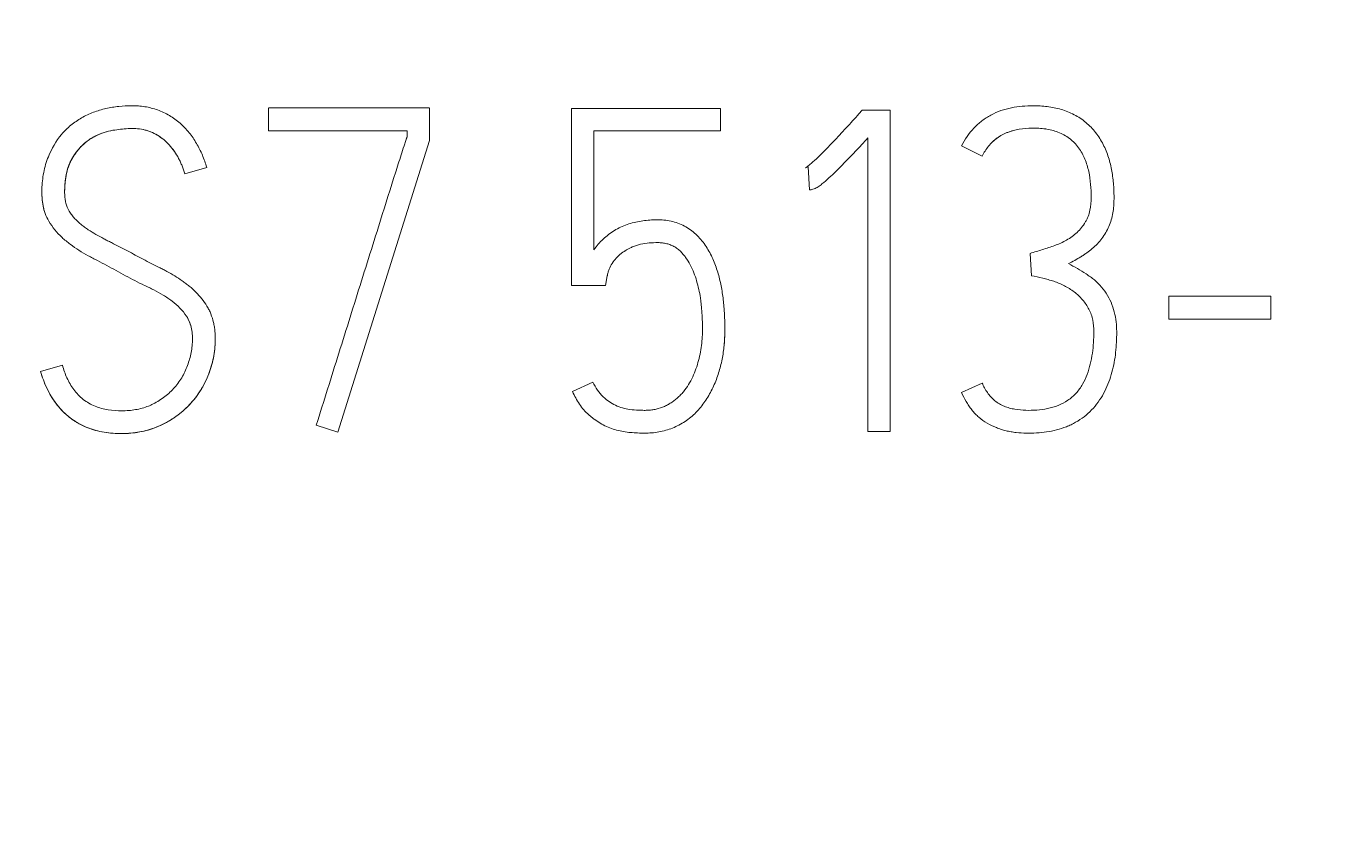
# Model space of a CAD drawing. Header units: millimetres. Extents: x 41350 to 54029, y 25852 to 34717.
# Drawn here: x 46887.43 to 46893.94, y 33558.84 to 33562.87 of the extents above; entities that cross this region are included whole.
import ezdxf

# ---------------------------------------------------------------- set-up
doc = ezdxf.new("R2010")
doc.units = ezdxf.units.MM
doc.set_wipeout_variables(frame=1)
doc.layers.add('! NO PLOT !', color=7, linetype='Continuous', true_color=0xff75dd, plot=False)
doc.layers.add('SI-ORMAR-Oprema', color=30, linetype='Continuous', lineweight=5)

# ---------------------------------------------------------------- blocks, each defined once
blk = doc.blocks.new('6ES7513-1AM03-0AB0')
blk.add_wipeout([(-17.4, 66.85), (17.4, 66.85), (17.4, -80.15), (-17.4, -80.15)]).dxf.layer = 'SI-ORMAR-Oprema'
at = {"layer": 'SI-ORMAR-Oprema', "linetype": 'Continuous'}
for p, q in [((-8.1592, 61.2523), (-7.3605, 61.2523)), ((-8.1592, 61.139), (-8.1592, 61.2521)), ((-7.3605, 61.2521), (-7.3605, 61.0902)), ((-6.6544, 61.25), (-5.9156, 61.25)), ((-6.6544, 60.3709), (-6.6544, 61.2499)), ((-5.9156, 61.2499), (-5.9156, 61.139)), ((-5.2274, 61.2233), (-5.2118, 61.2412)), ((-5.2118, 61.2412), (-5.072, 61.2412)), ((-5.072, 61.2411), (-5.072, 59.6476)), ((-8.9319, 61.1414), (-8.9319, 61.1414)), ((-8.1592, 61.1392), (-7.4714, 61.1392)), ((-7.4714, 61.1392), (-8.1592, 61.1392)), ((-7.4714, 61.1078), (-7.4714, 61.139)), ((-6.5436, 61.1392), (-5.9156, 61.1392)), ((-5.9156, 61.1392), (-6.5436, 61.1392)), ((-6.5436, 61.139), (-6.5436, 60.5484)), ((-5.1829, 59.6476), (-5.1829, 61.1036)), ((-4.4316, 61.147), (-4.4316, 61.147)), ((-8.652, 61.0693), (-8.652, 61.0693)), ((-7.8153, 59.6435), (-7.3605, 61.0904)), ((-7.3605, 61.0904), (-7.8153, 59.6435)), ((-4.7179, 61.0637), (-4.6159, 61.0127)), ((-4.6159, 61.0127), (-4.7179, 61.0637)), ((-4.7179, 61.0637), (-4.7179, 61.0637)), ((-4.6159, 61.0127), (-4.6159, 61.0127)), ((-8.5746, 60.9259), (-8.4657, 60.9571)), ((-8.4657, 60.9571), (-8.5746, 60.9259)), ((-8.5746, 60.9259), (-8.5746, 60.9259)), ((-8.4657, 60.9571), (-8.4657, 60.9571)), ((-5.4936, 60.9548), (-5.4803, 60.9594)), ((-5.4803, 60.9594), (-5.4936, 60.9548)), ((-5.4936, 60.9548), (-5.4936, 60.9548)), ((-5.4735, 60.8463), (-5.4803, 60.9594)), ((-5.4803, 60.9594), (-5.4803, 60.9594)), ((-5.4735, 60.8463), (-5.4657, 60.8469)), ((-5.4504, 60.8505), (-5.4504, 60.8505)), ((-9.2846, 60.8329), (-9.2846, 60.8329)), ((-3.9612, 60.8086), (-3.9612, 60.8086)), ((-9.2501, 60.6909), (-9.2501, 60.6909)), ((-4.3717, 60.4201), (-4.3782, 60.5309)), ((-6.4682, 60.452), (-6.4682, 60.452)), ((-6.4324, 60.5075), (-6.4324, 60.5075)), ((-6.4857, 60.371), (-6.477, 60.4198)), ((-6.477, 60.4198), (-6.4857, 60.371)), ((-6.477, 60.4198), (-6.477, 60.4198)), ((-6.6544, 60.371), (-6.4857, 60.371)), ((-6.4857, 60.371), (-6.6544, 60.371)), ((-6.4857, 60.371), (-6.4857, 60.371)), ((-3.6892, 60.318), (-3.1833, 60.318)), ((-3.6892, 60.2048), (-3.6892, 60.3179)), ((-3.1833, 60.3179), (-3.1833, 60.2048)), ((-8.5665, 60.2192), (-8.5665, 60.2192)), ((-3.1833, 60.2049), (-3.6892, 60.2049)), ((-3.6892, 60.2049), (-3.1833, 60.2049)), ((-5.8935, 60.1558), (-5.8935, 60.1558)), ((-3.9478, 60.1383), (-3.9478, 60.1383)), ((-8.4235, 60.1048), (-8.4235, 60.1048)), ((-9.2911, 59.9452), (-9.1825, 59.976)), ((-9.2911, 59.9452), (-9.2911, 59.9452)), ((-6.6499, 59.8454), (-6.5482, 59.8919)), ((-4.7179, 59.8408), (-4.6159, 59.8873)), ((-6.6499, 59.8454), (-6.6499, 59.8454)), ((-4.7179, 59.8408), (-4.7179, 59.8408)), ((-7.9219, 59.6789), (-7.8153, 59.6435)), ((-7.8153, 59.6435), (-7.9219, 59.6789)), ((-7.9219, 59.6789), (-7.9219, 59.6789)), ((-7.8153, 59.6435), (-7.8153, 59.6435)), ((-5.072, 59.6477), (-5.1829, 59.6477)), ((-5.1829, 59.6477), (-5.072, 59.6477))]:
    blk.add_line(p, q, dxfattribs=at)
for points, knots in [([(-9.2524, 61.0104), (-9.2361, 61.0506), (-9.2147, 61.0878), (-9.1796, 61.1292), (-9.1722, 61.1372), (-9.1569, 61.1524), (-9.1489, 61.1596), (-9.1242, 61.1802), (-9.1065, 61.1924), (-9.0782, 61.2086), (-9.0685, 61.2136), (-9.0488, 61.2228), (-9.0388, 61.227), (-9.0085, 61.2384), (-8.9877, 61.2446), (-8.9452, 61.2543), (-8.9238, 61.2577), (-8.8809, 61.2622), (-8.8594, 61.2633), (-8.8271, 61.2634), (-8.8163, 61.263), (-8.7947, 61.2614), (-8.7838, 61.2602), (-8.7514, 61.2551), (-8.7304, 61.2498), (-8.6998, 61.2389), (-8.6898, 61.2348), (-8.6701, 61.2255), (-8.6604, 61.2204), (-8.6323, 61.2037), (-8.6149, 61.1909), (-8.5824, 61.1624), (-8.5672, 61.1465), (-8.5399, 61.1129), (-8.5277, 61.0951), (-8.5113, 61.0671), (-8.5062, 61.0575), (-8.4965, 61.038), (-8.492, 61.0282), (-8.4793, 60.9983), (-8.472, 60.9779), (-8.4657, 60.9571)], [0, 0, 0, 0, 0.125, 0.125, 0.15625, 0.15625, 0.1875, 0.1875, 0.25, 0.25, 0.28125, 0.28125, 0.3125, 0.3125, 0.375, 0.375, 0.4375, 0.4375, 0.5, 0.5, 0.53125, 0.53125, 0.5625, 0.5625, 0.625, 0.625, 0.65625, 0.65625, 0.6875, 0.6875, 0.75, 0.75, 0.8125, 0.8125, 0.875, 0.875, 0.90625, 0.90625, 0.9375, 0.9375, 1, 1, 1, 1]), ([(-4.7179, 61.0637), (-4.7018, 61.096), (-4.6819, 61.1258), (-4.6511, 61.1587), (-4.6446, 61.1651), (-4.6312, 61.1772), (-4.6105, 61.1944), (-4.5879, 61.2088), (-4.5562, 61.2257), (-4.5394, 61.233), (-4.5054, 61.2448), (-4.488, 61.2494), (-4.4529, 61.2567), (-4.435, 61.2592), (-4.3989, 61.2626), (-4.3808, 61.2633), (-4.3626, 61.2633)], [0, 0, 0, 0, 0.25, 0.25, 0.3125, 0.3125, 0.375, 0.5, 0.5, 0.625, 0.625, 0.75, 0.75, 0.875, 0.875, 1, 1, 1, 1]), ([(-4.3626, 61.2633), (-4.3391, 61.2633), (-4.3158, 61.262), (-4.2696, 61.2562), (-4.2467, 61.2516), (-4.2129, 61.2416), (-4.2017, 61.2378), (-4.18, 61.2291), (-4.1589, 61.2194), (-4.1388, 61.2076), (-4.1193, 61.1946), (-4.1098, 61.1875), (-4.0829, 61.165), (-4.0668, 61.1483), (-4.0452, 61.1208), (-4.0384, 61.1112), (-4.0259, 61.0915), (-4.0201, 61.0814), (-4.0043, 61.0503), (-3.9956, 61.0287), (-3.9814, 60.9842), (-3.976, 60.9617), (-3.9679, 60.9162), (-3.9651, 60.8933), (-3.9625, 60.8588), (-3.9619, 60.8472), (-3.9612, 60.824), (-3.9611, 60.8124), (-3.9615, 60.7775), (-3.9631, 60.7545), (-3.9689, 60.7202), (-3.9714, 60.7088), (-3.9779, 60.6863), (-3.982, 60.6755), (-3.9912, 60.6543), (-3.9963, 60.6439), (-4.0079, 60.6238), (-4.0143, 60.614), (-4.0284, 60.5954), (-4.036, 60.5866), (-4.052, 60.5699), (-4.0604, 60.5618), (-4.0781, 60.5466), (-4.0873, 60.5394), (-4.1017, 60.5294), (-4.1065, 60.5262), (-4.1164, 60.5199), (-4.1411, 60.5046), (-4.1665, 60.4904), (-4.1874, 60.4799)], [0, 0, 0, 0, 0.0625, 0.0625, 0.125, 0.125, 0.15625, 0.15625, 0.1875, 0.21875, 0.21875, 0.25, 0.25, 0.3125, 0.3125, 0.34375, 0.34375, 0.375, 0.375, 0.4375, 0.4375, 0.5, 0.5, 0.5625, 0.5625, 0.59375, 0.59375, 0.625, 0.625, 0.6875, 0.6875, 0.71875, 0.71875, 0.75, 0.75, 0.78125, 0.78125, 0.8125, 0.8125, 0.84375, 0.84375, 0.875, 0.875, 0.90625, 0.90625, 0.921875, 0.921875, 0.9375, 1, 1, 1, 1]), ([(-5.4936, 60.9548), (-5.4902, 60.9569), (-5.487, 60.9593), (-5.4808, 60.9641), (-5.4715, 60.9715), (-5.4626, 60.9792), (-5.4448, 60.9948), (-5.4332, 61.0055), (-5.3992, 61.0385), (-5.3773, 61.0612), (-5.3339, 61.107), (-5.3125, 61.1302), (-5.2697, 61.1765), (-5.2484, 61.1998), (-5.2274, 61.2233)], [0, 0, 0, 0, 0.03125, 0.03125, 0.0625, 0.125, 0.125, 0.25, 0.25, 0.5, 0.5, 0.75, 0.75, 1, 1, 1, 1]), ([(-8.9319, 61.1414), (-8.9611, 61.1367), (-8.9889, 61.1276), (-9.0219, 61.1112), (-9.0284, 61.1077), (-9.041, 61.1004), (-9.0471, 61.0965), (-9.065, 61.084), (-9.0761, 61.0746), (-9.0917, 61.0591), (-9.0967, 61.0537), (-9.1062, 61.0425), (-9.1153, 61.0311), (-9.1235, 61.019), (-9.1314, 61.0068), (-9.1351, 61.0005), (-9.142, 60.9876), (-9.1451, 60.9809), (-9.1507, 60.9673), (-9.1532, 60.9604), (-9.1597, 60.9396), (-9.163, 60.9255), (-9.1679, 60.8967), (-9.1695, 60.8821), (-9.1709, 60.8602), (-9.1712, 60.853), (-9.1715, 60.8384), (-9.1716, 60.8311), (-9.171, 60.8166), (-9.1704, 60.8093), (-9.1684, 60.7948), (-9.167, 60.7875), (-9.1614, 60.7661), (-9.1559, 60.7526), (-9.1447, 60.7337), (-9.1405, 60.7275), (-9.1316, 60.7157), (-9.1176, 60.6987), (-9.1015, 60.6836), (-9.0844, 60.6696), (-9.0784, 60.6651), (-9.0663, 60.6565), (-9.048, 60.644), (-9.0167, 60.6246), (-8.9908, 60.6105), (-8.9711, 60.6004), (-8.9645, 60.5971), (-8.9513, 60.5906), (-8.9183, 60.5741), (-8.8856, 60.5572), (-8.8466, 60.5363), (-8.8336, 60.5293), (-8.8077, 60.5153), (-8.7687, 60.4945), (-8.7293, 60.4743), (-8.6962, 60.4579), (-8.6896, 60.4547), (-8.6764, 60.448), (-8.6568, 60.4378), (-8.6249, 60.4195), (-8.5941, 60.3994), (-8.5761, 60.3864), (-8.5642, 60.3776), (-8.5584, 60.3731), (-8.5295, 60.3497), (-8.5087, 60.3288), (-8.4814, 60.294), (-8.4729, 60.2817), (-8.4614, 60.2628), (-8.4577, 60.2565), (-8.4511, 60.2435), (-8.4421, 60.2236), (-8.4356, 60.2026), (-8.4307, 60.1811), (-8.4293, 60.1737), (-8.4269, 60.1592), (-8.426, 60.1519), (-8.4239, 60.13), (-8.4234, 60.1154), (-8.4236, 60.0861), (-8.4245, 60.0715), (-8.4275, 60.0422), (-8.4298, 60.0275), (-8.4356, 59.9987), (-8.4391, 59.9845), (-8.4475, 59.9564), (-8.4523, 59.9426), (-8.4631, 59.9152), (-8.4691, 59.9016), (-8.489, 59.8623), (-8.5045, 59.8375), (-8.5312, 59.8028), (-8.5407, 59.7916), (-8.5609, 59.7701), (-8.5716, 59.7598), (-8.6049, 59.7308), (-8.6288, 59.7138), (-8.667, 59.6916), (-8.6802, 59.6847), (-8.707, 59.6721), (-8.7206, 59.6665), (-8.7621, 59.6521), (-8.7907, 59.6455), (-8.8346, 59.6394), (-8.8494, 59.6381), (-8.8789, 59.6366), (-8.8937, 59.6365), (-8.9231, 59.6374), (-8.9378, 59.6384), (-8.9671, 59.6418), (-8.9818, 59.6442), (-9.0252, 59.6537), (-9.0531, 59.663), (-9.0931, 59.6819), (-9.1061, 59.6892), (-9.131, 59.7051), (-9.1429, 59.7137), (-9.1655, 59.7324), (-9.1762, 59.7424), (-9.1964, 59.7638), (-9.206, 59.7752), (-9.2325, 59.8105), (-9.2474, 59.8358), (-9.2663, 59.8758), (-9.272, 59.8894), (-9.2823, 59.917), (-9.2869, 59.931), (-9.2911, 59.9452)], [0, 0, 0, 0, 0.03125, 0.03125, 0.039063, 0.039063, 0.046875, 0.046875, 0.0625, 0.0625, 0.070313, 0.070313, 0.078125, 0.085938, 0.085938, 0.09375, 0.09375, 0.101563, 0.101563, 0.109375, 0.109375, 0.125, 0.125, 0.140625, 0.140625, 0.148438, 0.148438, 0.15625, 0.15625, 0.164063, 0.164063, 0.171875, 0.171875, 0.1875, 0.1875, 0.195313, 0.195313, 0.203125, 0.21875, 0.21875, 0.226563, 0.226563, 0.234375, 0.25, 0.265625, 0.265625, 0.273438, 0.273438, 0.28125, 0.3125, 0.3125, 0.328125, 0.328125, 0.34375, 0.375, 0.375, 0.382813, 0.382813, 0.390625, 0.40625, 0.421875, 0.429688, 0.429688, 0.4375, 0.4375, 0.46875, 0.46875, 0.484375, 0.484375, 0.492188, 0.492188, 0.5, 0.515625, 0.515625, 0.523438, 0.523438, 0.53125, 0.53125, 0.546875, 0.546875, 0.5625, 0.5625, 0.578125, 0.578125, 0.59375, 0.59375, 0.609375, 0.609375, 0.625, 0.625, 0.65625, 0.65625, 0.671875, 0.671875, 0.6875, 0.6875, 0.71875, 0.71875, 0.734375, 0.734375, 0.75, 0.75, 0.78125, 0.78125, 0.796875, 0.796875, 0.8125, 0.8125, 0.828125, 0.828125, 0.84375, 0.84375, 0.875, 0.875, 0.890625, 0.890625, 0.90625, 0.90625, 0.921875, 0.921875, 0.9375, 0.9375, 0.96875, 0.96875, 0.984375, 0.984375, 1, 1, 1, 1]), ([(-9.1715, 60.833), (-9.1715, 60.8355), (-9.1715, 60.8379), (-9.1713, 60.8477), (-9.1711, 60.8551), (-9.1699, 60.8772), (-9.1685, 60.8919), (-9.1639, 60.9209), (-9.1608, 60.9353), (-9.1544, 60.9566), (-9.152, 60.9637), (-9.1466, 60.9775), (-9.1436, 60.9842), (-9.137, 60.9973), (-9.1333, 61.0036), (-9.1255, 61.0161), (-9.1214, 61.0222), (-9.1127, 61.0342), (-9.1081, 61.0401), (-9.0986, 61.0515), (-9.0838, 61.0679), (-9.0671, 61.0823), (-9.049, 61.0953), (-9.0427, 61.0993), (-9.0299, 61.1069), (-9.0103, 61.1176), (-8.9897, 61.1262), (-8.9614, 61.1355), (-8.9467, 61.139), (-8.9319, 61.1414)], [0, 0, 0, 0, 0.01697, 0.01697, 0.068709, 0.068709, 0.172185, 0.172185, 0.275662, 0.275662, 0.327401, 0.327401, 0.379139, 0.379139, 0.430877, 0.430877, 0.482616, 0.482616, 0.534354, 0.534354, 0.586093, 0.68957, 0.68957, 0.741308, 0.741308, 0.793046, 0.896523, 0.896523, 1, 1, 1, 1]), ([(-8.652, 61.0693), (-8.6693, 61.0881), (-8.6891, 61.1038), (-8.7164, 61.1202), (-8.722, 61.1233), (-8.7332, 61.1291), (-8.739, 61.1318), (-8.7565, 61.1388), (-8.7685, 61.1423), (-8.7933, 61.1474), (-8.8061, 61.149), (-8.8314, 61.1504), (-8.844, 61.1503), (-8.8692, 61.149), (-8.8818, 61.1479), (-8.9068, 61.145), (-8.9194, 61.1433), (-8.9319, 61.1414)], [0, 0, 0, 0, 0.25, 0.25, 0.3125, 0.3125, 0.375, 0.375, 0.5, 0.5, 0.625, 0.625, 0.75, 0.75, 0.875, 0.875, 1, 1, 1, 1]), ([(-8.9319, 61.1414), (-8.9193, 61.1433), (-8.9067, 61.145), (-8.8815, 61.1479), (-8.8688, 61.149), (-8.8434, 61.1503), (-8.8307, 61.1504), (-8.8055, 61.1489), (-8.793, 61.1474), (-8.7745, 61.1436), (-8.7683, 61.142), (-8.7561, 61.1384), (-8.75, 61.1363), (-8.7325, 61.1292), (-8.7214, 61.1232), (-8.7, 61.1103), (-8.6896, 61.1031), (-8.6698, 61.0872), (-8.6606, 61.0786), (-8.652, 61.0693)], [0, 0, 0, 0, 0.125, 0.125, 0.25, 0.25, 0.375, 0.375, 0.5, 0.5, 0.5625, 0.5625, 0.625, 0.625, 0.75, 0.75, 0.875, 0.875, 1, 1, 1, 1]), ([(-7.9219, 59.6789), (-7.8844, 59.798), (-7.8471, 59.9172), (-7.7725, 60.1555), (-7.7352, 60.2747), (-7.6602, 60.5129), (-7.6229, 60.6321), (-7.5667, 60.8107), (-7.548, 60.8703), (-7.5198, 60.9596), (-7.5055, 61.0042), (-7.4888, 61.0562), (-7.4816, 61.0784), (-7.4779, 61.0896), (-7.4767, 61.0933), (-7.4748, 61.0988), (-7.4742, 61.1006), (-7.4732, 61.1034), (-7.4728, 61.1043), (-7.4722, 61.1062), (-7.4718, 61.1071), (-7.4714, 61.1079)], [0, 0, 0, 0, 0.25, 0.25, 0.5, 0.5, 0.75, 0.75, 0.875, 0.875, 0.9375, 0.96875, 0.984375, 0.984375, 0.992187, 0.992187, 0.996094, 0.996094, 0.998047, 0.998047, 1, 1, 1, 1]), ([(-5.1829, 61.1037), (-5.2037, 61.0811), (-5.2247, 61.0585), (-5.2671, 61.0138), (-5.2884, 60.9916), (-5.3318, 60.9478), (-5.3537, 60.9261), (-5.3878, 60.8949), (-5.3993, 60.8847), (-5.4174, 60.8703), (-5.4236, 60.8656), (-5.4332, 60.8592), (-5.4364, 60.8571), (-5.4432, 60.8533), (-5.4466, 60.8516), (-5.4504, 60.8505)], [0, 0, 0, 0, 0.25, 0.25, 0.5, 0.5, 0.75, 0.75, 0.875, 0.875, 0.9375, 0.9375, 0.96875, 0.96875, 1, 1, 1, 1]), ([(-4.4316, 61.147), (-4.4414, 61.1453), (-4.4511, 61.1432), (-4.4703, 61.138), (-4.4798, 61.1349), (-4.4984, 61.1278), (-4.5075, 61.1239), (-4.5248, 61.1145), (-4.5331, 61.1092), (-4.5491, 61.0975), (-4.5568, 61.0911), (-4.5713, 61.0777), (-4.578, 61.0704), (-4.5965, 61.0475), (-4.6069, 61.0304), (-4.6159, 61.0127)], [0, 0, 0, 0, 0.125, 0.125, 0.25, 0.25, 0.375, 0.375, 0.5, 0.5, 0.625, 0.625, 0.75, 0.75, 1, 1, 1, 1]), ([(-4.6159, 61.0127), (-4.6069, 61.0304), (-4.5967, 61.0471), (-4.5783, 61.0701), (-4.5716, 61.0774), (-4.557, 61.091), (-4.5494, 61.0973), (-4.5335, 61.1089), (-4.5253, 61.1143), (-4.5123, 61.1213), (-4.5078, 61.1235), (-4.4987, 61.1276), (-4.494, 61.1295), (-4.4706, 61.1384), (-4.4514, 61.1437), (-4.4316, 61.147)], [0, 0, 0, 0, 0.25, 0.25, 0.375, 0.375, 0.5, 0.5, 0.625, 0.625, 0.6875, 0.6875, 0.75, 0.75, 1, 1, 1, 1]), ([(-4.4316, 61.147), (-4.4101, 61.1502), (-4.3887, 61.1522), (-4.346, 61.1527), (-4.3247, 61.1515), (-4.3021, 61.1482), (-4.3009, 61.148), (-4.2997, 61.1478)], [0, 0, 0, 0, 0.486027, 0.486027, 0.972053, 0.972053, 1, 1, 1, 1]), ([(-4.3782, 60.5309), (-4.3576, 60.537), (-4.3268, 60.5464), (-4.2961, 60.5562), (-4.2757, 60.5628), (-4.2654, 60.566), (-4.2453, 60.5734), (-4.2353, 60.5775), (-4.2158, 60.5865), (-4.2061, 60.5915), (-4.178, 60.6077), (-4.1604, 60.6201), (-4.1368, 60.6424), (-4.1294, 60.6504), (-4.1159, 60.6671), (-4.1097, 60.6759), (-4.1013, 60.6896), (-4.0986, 60.6942), (-4.0938, 60.7039), (-4.0916, 60.7089), (-4.0858, 60.724), (-4.0828, 60.7344), (-4.076, 60.7658), (-4.0743, 60.7875), (-4.0743, 60.8305), (-4.0752, 60.8519), (-4.0791, 60.8945), (-4.0822, 60.9158), (-4.0915, 60.958), (-4.0977, 60.9786), (-4.11, 61.0084), (-4.1147, 61.0182), (-4.1252, 61.0372), (-4.1367, 61.0553), (-4.1506, 61.0717), (-4.162, 61.0834), (-4.166, 61.0871), (-4.1742, 61.0943), (-4.1868, 61.1045), (-4.2003, 61.1132), (-4.2192, 61.1236), (-4.2292, 61.1282), (-4.2596, 61.1399), (-4.2806, 61.145), (-4.3126, 61.1498), (-4.3235, 61.1509), (-4.3452, 61.1523), (-4.356, 61.1526), (-4.3885, 61.1522), (-4.41, 61.1502), (-4.4316, 61.147)], [0, 0, 0, 0, 0.0625, 0.09375, 0.09375, 0.125, 0.125, 0.15625, 0.15625, 0.1875, 0.1875, 0.25, 0.25, 0.28125, 0.28125, 0.3125, 0.3125, 0.328125, 0.328125, 0.34375, 0.34375, 0.375, 0.375, 0.4375, 0.4375, 0.5, 0.5, 0.5625, 0.5625, 0.625, 0.625, 0.65625, 0.65625, 0.6875, 0.71875, 0.71875, 0.734375, 0.734375, 0.75, 0.78125, 0.78125, 0.8125, 0.8125, 0.875, 0.875, 0.90625, 0.90625, 0.9375, 0.9375, 1, 1, 1, 1]), ([(-8.5746, 60.9259), (-8.5784, 60.9391), (-8.583, 60.952), (-8.5908, 60.971), (-8.5936, 60.9772), (-8.5993, 60.9897), (-8.6022, 60.9959), (-8.6117, 61.0141), (-8.6188, 61.0259), (-8.6344, 61.0483), (-8.6429, 61.059), (-8.652, 61.0693)], [0, 0, 0, 0, 0.25, 0.25, 0.375, 0.375, 0.5, 0.5, 0.75, 0.75, 1, 1, 1, 1]), ([(-8.652, 61.0693), (-8.6338, 61.0487), (-8.6179, 61.0262), (-8.6022, 60.9958), (-8.5993, 60.9896), (-8.5935, 60.9772), (-8.5908, 60.9709), (-8.583, 60.952), (-8.5784, 60.9391), (-8.5746, 60.9259)], [0, 0, 0, 0, 0.5, 0.5, 0.625, 0.625, 0.75, 0.75, 1, 1, 1, 1]), ([(-9.2501, 60.6909), (-9.2645, 60.7148), (-9.2735, 60.7406), (-9.2801, 60.7745), (-9.2811, 60.7813), (-9.2828, 60.795), (-9.2834, 60.8019), (-9.2847, 60.8224), (-9.2848, 60.836), (-9.284, 60.8633), (-9.2831, 60.877), (-9.2802, 60.9042), (-9.2782, 60.9179), (-9.2703, 60.9584), (-9.2627, 60.9848), (-9.2524, 61.0104)], [0, 0, 0, 0, 0.25, 0.25, 0.3125, 0.3125, 0.375, 0.375, 0.5, 0.5, 0.625, 0.625, 0.75, 0.75, 1, 1, 1, 1]), ([(-5.4504, 60.8505), (-5.4541, 60.8493), (-5.4579, 60.8483), (-5.4656, 60.8468), (-5.4695, 60.8463), (-5.4735, 60.8463)], [0, 0, 0, 0, 0.5, 0.5, 1, 1, 1, 1]), ([(-9.2846, 60.8331), (-9.2846, 60.825), (-9.2844, 60.8169), (-9.283, 60.7952), (-9.2814, 60.7816), (-9.2775, 60.7613), (-9.2759, 60.7545), (-9.2723, 60.7412), (-9.2702, 60.7346), (-9.2632, 60.7153), (-9.2573, 60.7028), (-9.2501, 60.6909)], [0, 0, 0, 0, 0.164665, 0.164665, 0.44311, 0.44311, 0.582333, 0.582333, 0.721555, 0.721555, 1, 1, 1, 1]), ([(-8.5665, 60.2192), (-8.5861, 60.2485), (-8.6105, 60.2731), (-8.6453, 60.2994), (-8.6525, 60.3045), (-8.6671, 60.3143), (-8.6893, 60.3284), (-8.7123, 60.3412), (-8.7357, 60.3532), (-8.7435, 60.3572), (-8.7593, 60.3648), (-8.7673, 60.3685), (-8.7911, 60.3798), (-8.8227, 60.3953), (-8.8538, 60.4115), (-8.8847, 60.4282), (-8.9, 60.4369), (-8.9461, 60.4624), (-8.9771, 60.4789), (-9.0161, 60.4992), (-9.0239, 60.5032), (-9.0396, 60.5112), (-9.0474, 60.5152), (-9.0705, 60.5278), (-9.1008, 60.5455), (-9.1297, 60.5654), (-9.1579, 60.5865), (-9.1717, 60.5977), (-9.21, 60.6336), (-9.2322, 60.6604), (-9.2501, 60.6909)], [0, 0, 0, 0, 0.125, 0.125, 0.15625, 0.15625, 0.1875, 0.25, 0.25, 0.28125, 0.28125, 0.3125, 0.3125, 0.375, 0.4375, 0.4375, 0.5, 0.5, 0.625, 0.625, 0.65625, 0.65625, 0.6875, 0.6875, 0.75, 0.8125, 0.8125, 0.875, 0.875, 1, 1, 1, 1]), ([(-6.5436, 60.5485), (-6.5301, 60.5679), (-6.5146, 60.5853), (-6.4893, 60.6094), (-6.4804, 60.6169), (-6.4617, 60.6311), (-6.4519, 60.6378), (-6.4317, 60.6501), (-6.4214, 60.6558), (-6.4002, 60.6658), (-6.3893, 60.6701), (-6.3671, 60.6778), (-6.3558, 60.6811), (-6.3328, 60.687), (-6.3212, 60.6894), (-6.2865, 60.695), (-6.2632, 60.6968), (-6.2281, 60.6975), (-6.2164, 60.6974), (-6.1929, 60.6957), (-6.181, 60.6942), (-6.1462, 60.6877), (-6.1238, 60.6806), (-6.081, 60.6599), (-6.0616, 60.6468), (-6.035, 60.6236), (-6.0265, 60.6152), (-6.0108, 60.5977), (-6.0035, 60.5886), (-5.9897, 60.5697), (-5.9833, 60.56), (-5.9713, 60.5399), (-5.9657, 60.5296), (-5.9502, 60.4979), (-5.9415, 60.4763), (-5.9268, 60.4322), (-5.9207, 60.4098), (-5.9107, 60.3644), (-5.9067, 60.3412), (-5.9004, 60.295), (-5.8981, 60.2719), (-5.8949, 60.2256), (-5.894, 60.2024), (-5.8933, 60.1561), (-5.8934, 60.1329), (-5.8958, 60.0865), (-5.8979, 60.0633), (-5.9045, 60.0168), (-5.909, 59.9939), (-5.9204, 59.9488), (-5.9274, 59.9266), (-5.9399, 59.894), (-5.9444, 59.8832), (-5.9542, 59.8618), (-5.9594, 59.8512), (-5.9761, 59.8203), (-5.9885, 59.8006), (-6.0095, 59.7725), (-6.0168, 59.7634), (-6.0326, 59.7459), (-6.0409, 59.7374), (-6.0669, 59.7137), (-6.0857, 59.6997), (-6.1161, 59.6817), (-6.1267, 59.6762), (-6.1481, 59.6663), (-6.1699, 59.6576), (-6.1925, 59.6512), (-6.2154, 59.6459), (-6.2271, 59.6438), (-6.2506, 59.6407), (-6.2623, 59.6397), (-6.2858, 59.6388), (-6.2975, 59.6389), (-6.3208, 59.6396), (-6.3325, 59.6402), (-6.3558, 59.6416), (-6.3674, 59.6423), (-6.3907, 59.6451), (-6.4023, 59.6472), (-6.4255, 59.6525), (-6.4369, 59.6557), (-6.4593, 59.663), (-6.4703, 59.6671), (-6.4917, 59.6767), (-6.5021, 59.6822), (-6.5224, 59.6942), (-6.5323, 59.7008), (-6.5467, 59.7113), (-6.5514, 59.7149), (-6.5606, 59.7222), (-6.5651, 59.7259), (-6.587, 59.7453), (-6.6021, 59.7633), (-6.6288, 59.8028), (-6.64, 59.8237), (-6.6499, 59.8454)], [0, 0, 0, 0, 0.03125, 0.03125, 0.046875, 0.046875, 0.0625, 0.0625, 0.078125, 0.078125, 0.09375, 0.09375, 0.109375, 0.109375, 0.125, 0.125, 0.15625, 0.15625, 0.171875, 0.171875, 0.1875, 0.1875, 0.21875, 0.21875, 0.25, 0.25, 0.265625, 0.265625, 0.28125, 0.28125, 0.296875, 0.296875, 0.3125, 0.3125, 0.34375, 0.34375, 0.375, 0.375, 0.40625, 0.40625, 0.4375, 0.4375, 0.46875, 0.46875, 0.5, 0.5, 0.53125, 0.53125, 0.5625, 0.5625, 0.59375, 0.59375, 0.609375, 0.609375, 0.625, 0.625, 0.65625, 0.65625, 0.671875, 0.671875, 0.6875, 0.6875, 0.71875, 0.71875, 0.734375, 0.734375, 0.75, 0.765625, 0.765625, 0.78125, 0.78125, 0.796875, 0.796875, 0.8125, 0.8125, 0.828125, 0.828125, 0.84375, 0.84375, 0.859375, 0.859375, 0.875, 0.875, 0.890625, 0.890625, 0.90625, 0.90625, 0.921875, 0.921875, 0.929688, 0.929688, 0.9375, 0.9375, 0.96875, 0.96875, 1, 1, 1, 1]), ([(-6.3651, 59.7566), (-6.3507, 59.7547), (-6.3362, 59.7535), (-6.3144, 59.7524), (-6.3072, 59.7522), (-6.2926, 59.752), (-6.2854, 59.752), (-6.2709, 59.7527), (-6.2636, 59.7533), (-6.2491, 59.7552), (-6.2418, 59.7565), (-6.2205, 59.7612), (-6.2067, 59.7657), (-6.1868, 59.7745), (-6.1802, 59.7778), (-6.1675, 59.7851), (-6.1613, 59.789), (-6.1433, 59.8014), (-6.132, 59.8105), (-6.1161, 59.8256), (-6.111, 59.8309), (-6.1012, 59.8417), (-6.0966, 59.8473), (-6.0833, 59.8645), (-6.0754, 59.8766), (-6.061, 59.9018), (-6.0544, 59.9149), (-6.0429, 59.9414), (-6.0378, 59.9548), (-6.0242, 59.9957), (-6.0174, 60.0237), (-6.0079, 60.081), (-6.0053, 60.1096), (-6.0042, 60.1525), (-6.0043, 60.1668), (-6.0051, 60.1954), (-6.0057, 60.2097), (-6.0075, 60.2383), (-6.0086, 60.2526), (-6.0105, 60.2741), (-6.0112, 60.2812), (-6.0128, 60.2955), (-6.0138, 60.3027), (-6.0192, 60.3383), (-6.0255, 60.3664), (-6.0376, 60.4078), (-6.042, 60.4216), (-6.0524, 60.4484), (-6.0643, 60.4743), (-6.0795, 60.4986), (-6.0923, 60.516), (-6.0968, 60.5217), (-6.1061, 60.5328), (-6.1109, 60.5382), (-6.1213, 60.5481), (-6.1269, 60.5527), (-6.1389, 60.5611), (-6.1452, 60.5648), (-6.1581, 60.5711), (-6.1648, 60.5738), (-6.1786, 60.5782), (-6.1857, 60.58), (-6.2001, 60.5825), (-6.2072, 60.5834), (-6.2217, 60.5843), (-6.2289, 60.5843), (-6.2506, 60.584), (-6.2652, 60.5832), (-6.2939, 60.5798), (-6.3081, 60.5773), (-6.3291, 60.5717), (-6.336, 60.5695), (-6.3496, 60.5643), (-6.3562, 60.5613), (-6.3755, 60.5517), (-6.388, 60.5445), (-6.4058, 60.5321), (-6.4116, 60.5276), (-6.4225, 60.5181), (-6.4277, 60.513), (-6.4324, 60.5075)], [0, 0, 0, 0, 0.03125, 0.03125, 0.046875, 0.046875, 0.0625, 0.0625, 0.078125, 0.078125, 0.09375, 0.09375, 0.125, 0.125, 0.140625, 0.140625, 0.15625, 0.15625, 0.1875, 0.1875, 0.203125, 0.203125, 0.21875, 0.21875, 0.25, 0.25, 0.28125, 0.28125, 0.3125, 0.3125, 0.375, 0.375, 0.4375, 0.4375, 0.46875, 0.46875, 0.5, 0.5, 0.53125, 0.53125, 0.546875, 0.546875, 0.5625, 0.5625, 0.625, 0.625, 0.65625, 0.65625, 0.6875, 0.71875, 0.71875, 0.734375, 0.734375, 0.75, 0.75, 0.765625, 0.765625, 0.78125, 0.78125, 0.796875, 0.796875, 0.8125, 0.8125, 0.828125, 0.828125, 0.84375, 0.84375, 0.875, 0.875, 0.90625, 0.90625, 0.921875, 0.921875, 0.9375, 0.9375, 0.96875, 0.96875, 0.984375, 0.984375, 1, 1, 1, 1]), ([(-6.4324, 60.5075), (-6.4227, 60.5187), (-6.4116, 60.528), (-6.396, 60.5389), (-6.3922, 60.5414), (-6.3883, 60.5439)], [0, 0, 0, 0, 0.760167, 0.760167, 1, 1, 1, 1]), ([(-6.4682, 60.452), (-6.47, 60.4467), (-6.4718, 60.4414), (-6.4742, 60.4334), (-6.4749, 60.4307), (-6.4759, 60.4266), (-6.4762, 60.4253), (-6.4767, 60.4226), (-6.477, 60.4212), (-6.477, 60.4198)], [0, 0, 0, 0, 0.5, 0.5, 0.75, 0.75, 0.875, 0.875, 1, 1, 1, 1]), ([(-6.477, 60.4198), (-6.477, 60.4212), (-6.4767, 60.4225), (-6.4762, 60.4253), (-6.4759, 60.4266), (-6.4749, 60.4307), (-6.4742, 60.4334), (-6.4718, 60.4414), (-6.47, 60.4467), (-6.4682, 60.452)], [0, 0, 0, 0, 0.125, 0.125, 0.25, 0.25, 0.5, 0.5, 1, 1, 1, 1]), ([(-6.4324, 60.5075), (-6.4399, 60.4993), (-6.4468, 60.4906), (-6.4591, 60.4722), (-6.4644, 60.4624), (-6.4682, 60.452)], [0, 0, 0, 0, 0.5, 0.5, 1, 1, 1, 1]), ([(-6.4682, 60.452), (-6.4644, 60.4624), (-6.4591, 60.4722), (-6.4468, 60.4906), (-6.4399, 60.4993), (-6.4324, 60.5075)], [0, 0, 0, 0, 0.5, 0.5, 1, 1, 1, 1]), ([(-4.1874, 60.4799), (-4.1573, 60.4642), (-4.128, 60.4473), (-4.0926, 60.4241), (-4.0855, 60.4194), (-4.0718, 60.4095), (-4.0651, 60.4043), (-4.0455, 60.3878), (-4.0336, 60.3759), (-4.0117, 60.3503), (-4.0019, 60.3366), (-3.9845, 60.3073), (-3.9773, 60.2921), (-3.9652, 60.2607), (-3.9603, 60.2446), (-3.9532, 60.2114), (-3.9508, 60.1947), (-3.9487, 60.1696), (-3.9483, 60.1613), (-3.9478, 60.1445), (-3.9478, 60.1361), (-3.9481, 60.111), (-3.9487, 60.0942), (-3.9508, 60.0606), (-3.9524, 60.0438), (-3.9566, 60.0106), (-3.9593, 59.9941), (-3.9693, 59.945), (-3.9785, 59.9128), (-4.004, 59.85), (-4.02, 59.8204), (-4.0497, 59.7795), (-4.0606, 59.7664), (-4.084, 59.742), (-4.1089, 59.7196), (-4.137, 59.7009), (-4.1592, 59.6884), (-4.1668, 59.6844), (-4.1821, 59.6772), (-4.2054, 59.6671), (-4.2295, 59.6593), (-4.2624, 59.6508), (-4.2792, 59.6475), (-4.3294, 59.6401), (-4.363, 59.6384), (-4.4135, 59.6394), (-4.4304, 59.6403), (-4.4557, 59.6431), (-4.4642, 59.6442), (-4.4809, 59.647), (-4.4892, 59.6487), (-4.5056, 59.6527), (-4.5137, 59.6551), (-4.5297, 59.6604), (-4.5376, 59.6633), (-4.5611, 59.6728), (-4.5766, 59.6802), (-4.6056, 59.6972), (-4.6193, 59.7069), (-4.6384, 59.7231), (-4.6446, 59.7288), (-4.6564, 59.7409), (-4.6621, 59.7474), (-4.6699, 59.7573), (-4.6724, 59.7607), (-4.6773, 59.7675), (-4.6796, 59.771), (-4.6864, 59.7816), (-4.6908, 59.7887), (-4.7034, 59.8104), (-4.7112, 59.8253), (-4.7179, 59.8408)], [0, 0, 0, 0, 0.0625, 0.0625, 0.078125, 0.078125, 0.09375, 0.09375, 0.125, 0.125, 0.15625, 0.15625, 0.1875, 0.1875, 0.21875, 0.21875, 0.25, 0.25, 0.265625, 0.265625, 0.28125, 0.28125, 0.3125, 0.3125, 0.34375, 0.34375, 0.375, 0.375, 0.4375, 0.4375, 0.5, 0.5, 0.53125, 0.53125, 0.5625, 0.59375, 0.59375, 0.609375, 0.609375, 0.625, 0.65625, 0.65625, 0.6875, 0.6875, 0.75, 0.75, 0.78125, 0.78125, 0.796875, 0.796875, 0.8125, 0.8125, 0.828125, 0.828125, 0.84375, 0.84375, 0.875, 0.875, 0.90625, 0.90625, 0.921875, 0.921875, 0.9375, 0.9375, 0.945312, 0.945312, 0.953125, 0.953125, 0.96875, 0.96875, 1, 1, 1, 1]), ([(-4.061, 60.1428), (-4.061, 60.162), (-4.0626, 60.1809), (-4.0685, 60.2088), (-4.071, 60.2181), (-4.0774, 60.2362), (-4.0811, 60.2449), (-4.0898, 60.2618), (-4.0948, 60.2698), (-4.1054, 60.2856), (-4.1112, 60.2933), (-4.1297, 60.3152), (-4.1435, 60.3283), (-4.1666, 60.3454), (-4.1746, 60.3507), (-4.1909, 60.3608), (-4.2158, 60.3749), (-4.242, 60.386), (-4.2692, 60.3952), (-4.2784, 60.398), (-4.2968, 60.4034), (-4.3061, 60.4059), (-4.334, 60.413), (-4.3528, 60.417), (-4.3717, 60.4201)], [0, 0, 0, 0, 0.125, 0.125, 0.1875, 0.1875, 0.25, 0.25, 0.3125, 0.3125, 0.375, 0.375, 0.5, 0.5, 0.5625, 0.5625, 0.625, 0.75, 0.75, 0.8125, 0.8125, 0.875, 0.875, 1, 1, 1, 1]), ([(-9.1825, 59.976), (-9.1765, 59.9543), (-9.1691, 59.9332), (-9.1507, 59.8926), (-9.1396, 59.8731), (-9.1124, 59.8367), (-9.0968, 59.8205), (-9.07, 59.7996), (-9.0605, 59.7932), (-9.0409, 59.7819), (-9.0307, 59.7769), (-9.0098, 59.7684), (-8.999, 59.7648), (-8.977, 59.7587), (-8.9659, 59.7564), (-8.9325, 59.751), (-8.91, 59.7496), (-8.876, 59.7499), (-8.8646, 59.7504), (-8.842, 59.7522), (-8.8308, 59.7536), (-8.7976, 59.7592), (-8.7758, 59.7649), (-8.7494, 59.7755), (-8.7441, 59.7778), (-8.7339, 59.7826), (-8.7288, 59.7852), (-8.714, 59.7933), (-8.6947, 59.8049), (-8.6765, 59.8182), (-8.6589, 59.8323), (-8.6503, 59.8399), (-8.6261, 59.8637), (-8.612, 59.881), (-8.5932, 59.9089), (-8.5873, 59.9185), (-8.5765, 59.9385), (-8.5717, 59.9486), (-8.563, 59.9693), (-8.5591, 59.9798), (-8.5525, 60.0012), (-8.5495, 60.012), (-8.5443, 60.0339), (-8.5422, 60.045), (-8.5388, 60.0672), (-8.5376, 60.0784), (-8.5364, 60.1007), (-8.5365, 60.1119), (-8.5379, 60.1344), (-8.5393, 60.1456), (-8.5438, 60.1676), (-8.5469, 60.1784), (-8.5551, 60.1994), (-8.5603, 60.2096), (-8.5665, 60.2192)], [0, 0, 0, 0, 0.0625, 0.0625, 0.125, 0.125, 0.1875, 0.1875, 0.21875, 0.21875, 0.25, 0.25, 0.28125, 0.28125, 0.3125, 0.3125, 0.375, 0.375, 0.40625, 0.40625, 0.4375, 0.4375, 0.5, 0.5, 0.515625, 0.515625, 0.53125, 0.53125, 0.5625, 0.59375, 0.59375, 0.625, 0.625, 0.6875, 0.6875, 0.71875, 0.71875, 0.75, 0.75, 0.78125, 0.78125, 0.8125, 0.8125, 0.84375, 0.84375, 0.875, 0.875, 0.90625, 0.90625, 0.9375, 0.9375, 0.96875, 0.96875, 1, 1, 1, 1]), ([(-8.5397, 60.1465), (-8.5385, 60.1389), (-8.5377, 60.1313), (-8.5368, 60.1174), (-8.5366, 60.111), (-8.5366, 60.1047)], [0, 0, 0, 0, 0.545346, 0.545346, 1, 1, 1, 1]), ([(-5.8976, 60.0705), (-5.8964, 60.082), (-5.8955, 60.0935), (-5.8939, 60.1219), (-5.8935, 60.1386), (-5.8935, 60.1553)], [0, 0, 0, 0, 0.408584, 0.408584, 1, 1, 1, 1]), ([(-4.6159, 59.8873), (-4.6085, 59.8707), (-4.5999, 59.8548), (-4.5843, 59.8326), (-4.5786, 59.8255), (-4.5663, 59.812), (-4.5532, 59.7994), (-4.5384, 59.789), (-4.5226, 59.7797), (-4.5144, 59.7757), (-4.4975, 59.7688), (-4.4889, 59.7659), (-4.4712, 59.7611), (-4.4622, 59.7591), (-4.4353, 59.7545), (-4.4173, 59.7529), (-4.381, 59.7517), (-4.3628, 59.7521), (-4.3264, 59.7548), (-4.3084, 59.7572), (-4.273, 59.7647), (-4.2556, 59.7697), (-4.2216, 59.7834), (-4.2056, 59.7918), (-4.1756, 59.8121), (-4.1616, 59.8242), (-4.1372, 59.8509), (-4.1267, 59.8655), (-4.1084, 59.897), (-4.1008, 59.9134), (-4.0882, 59.947), (-4.083, 59.9643), (-4.0746, 59.9994), (-4.0713, 60.0172), (-4.0636, 60.0707), (-4.0614, 60.1067), (-4.061, 60.1428)], [0, 0, 0, 0, 0.0625, 0.0625, 0.09375, 0.09375, 0.125, 0.15625, 0.15625, 0.1875, 0.1875, 0.21875, 0.21875, 0.25, 0.25, 0.3125, 0.3125, 0.375, 0.375, 0.4375, 0.4375, 0.5, 0.5, 0.5625, 0.5625, 0.625, 0.625, 0.6875, 0.6875, 0.75, 0.75, 0.8125, 0.8125, 0.875, 0.875, 1, 1, 1, 1]), ([(-3.9498, 60.0765), (-3.9498, 60.0766), (-3.9498, 60.0768), (-3.9487, 60.0938), (-3.9481, 60.1106), (-3.9479, 60.1309), (-3.9478, 60.1345), (-3.9478, 60.138)], [0, 0, 0, 0, 0.00738, 0.00738, 0.827388, 0.827388, 1, 1, 1, 1]), ([(-9.2911, 59.9452), (-9.2828, 59.9169), (-9.2727, 59.8896), (-9.248, 59.837), (-9.2333, 59.8118), (-9.1979, 59.7642), (-9.1779, 59.7429), (-9.1497, 59.7193), (-9.1439, 59.7148), (-9.132, 59.706), (-9.1259, 59.7018), (-9.1072, 59.6898), (-9.0815, 59.6755), (-9.0543, 59.6644), (-9.0264, 59.6549), (-9.012, 59.6509), (-8.9687, 59.6413), (-8.9396, 59.6379), (-8.8955, 59.6365), (-8.8808, 59.6366), (-8.8512, 59.6379), (-8.8364, 59.6392), (-8.7928, 59.6451), (-8.7643, 59.6515), (-8.7226, 59.6658), (-8.7089, 59.6713), (-8.682, 59.6838), (-8.6427, 59.7042), (-8.6067, 59.7294), (-8.5731, 59.7584), (-8.5623, 59.7687), (-8.5421, 59.79), (-8.5326, 59.8011), (-8.5147, 59.8242), (-8.5063, 59.8361), (-8.4906, 59.8608), (-8.4833, 59.8736), (-8.4632, 59.9132), (-8.4524, 59.9404), (-8.4397, 59.9823), (-8.4361, 59.9965), (-8.4301, 60.0253), (-8.4278, 60.04), (-8.4246, 60.0691), (-8.4237, 60.0837), (-8.4235, 60.1005), (-8.4235, 60.1027), (-8.4235, 60.1049)], [0, 0, 0, 0, 0.068611, 0.068611, 0.137221, 0.137221, 0.205832, 0.205832, 0.222985, 0.222985, 0.240137, 0.240137, 0.274443, 0.308748, 0.308748, 0.343053, 0.343053, 0.411664, 0.411664, 0.445969, 0.445969, 0.480274, 0.480274, 0.548885, 0.548885, 0.58319, 0.58319, 0.617496, 0.686106, 0.686106, 0.720412, 0.720412, 0.754717, 0.754717, 0.789022, 0.789022, 0.823328, 0.823328, 0.891938, 0.891938, 0.926244, 0.926244, 0.960549, 0.960549, 0.994854, 0.994854, 1, 1, 1, 1]), ([(-6.5482, 59.8919), (-6.5417, 59.8784), (-6.5344, 59.8652), (-6.5177, 59.8405), (-6.5082, 59.8289), (-6.4971, 59.8187)], [0, 0, 0, 0, 0.5, 0.5, 1, 1, 1, 1]), ([(-6.4971, 59.8187), (-6.488, 59.8103), (-6.4784, 59.8025), (-6.458, 59.7884), (-6.4473, 59.7822), (-6.4248, 59.7716), (-6.4132, 59.7673), (-6.3896, 59.7605), (-6.3775, 59.7581), (-6.3651, 59.7566)], [0, 0, 0, 0, 0.25, 0.25, 0.5, 0.5, 0.75, 0.75, 1, 1, 1, 1])]:
    blk.add_open_spline(points, degree=3, knots=knots, dxfattribs=at)
blk.add_open_spline([(-8.5665, 60.2192), (-8.5574, 60.2051), (-8.5507, 60.1901), (-8.546, 60.1743)], degree=3, dxfattribs=at)

msp = doc.modelspace()

# ---------------------------------------------------------------- block references
at = {"layer": '! NO PLOT !'}
msp.add_blockref('6ES7513-1AM03-0AB0', (46896.7949, 33501.2079), dxfattribs=at)

doc.saveas('drawing.dxf')
